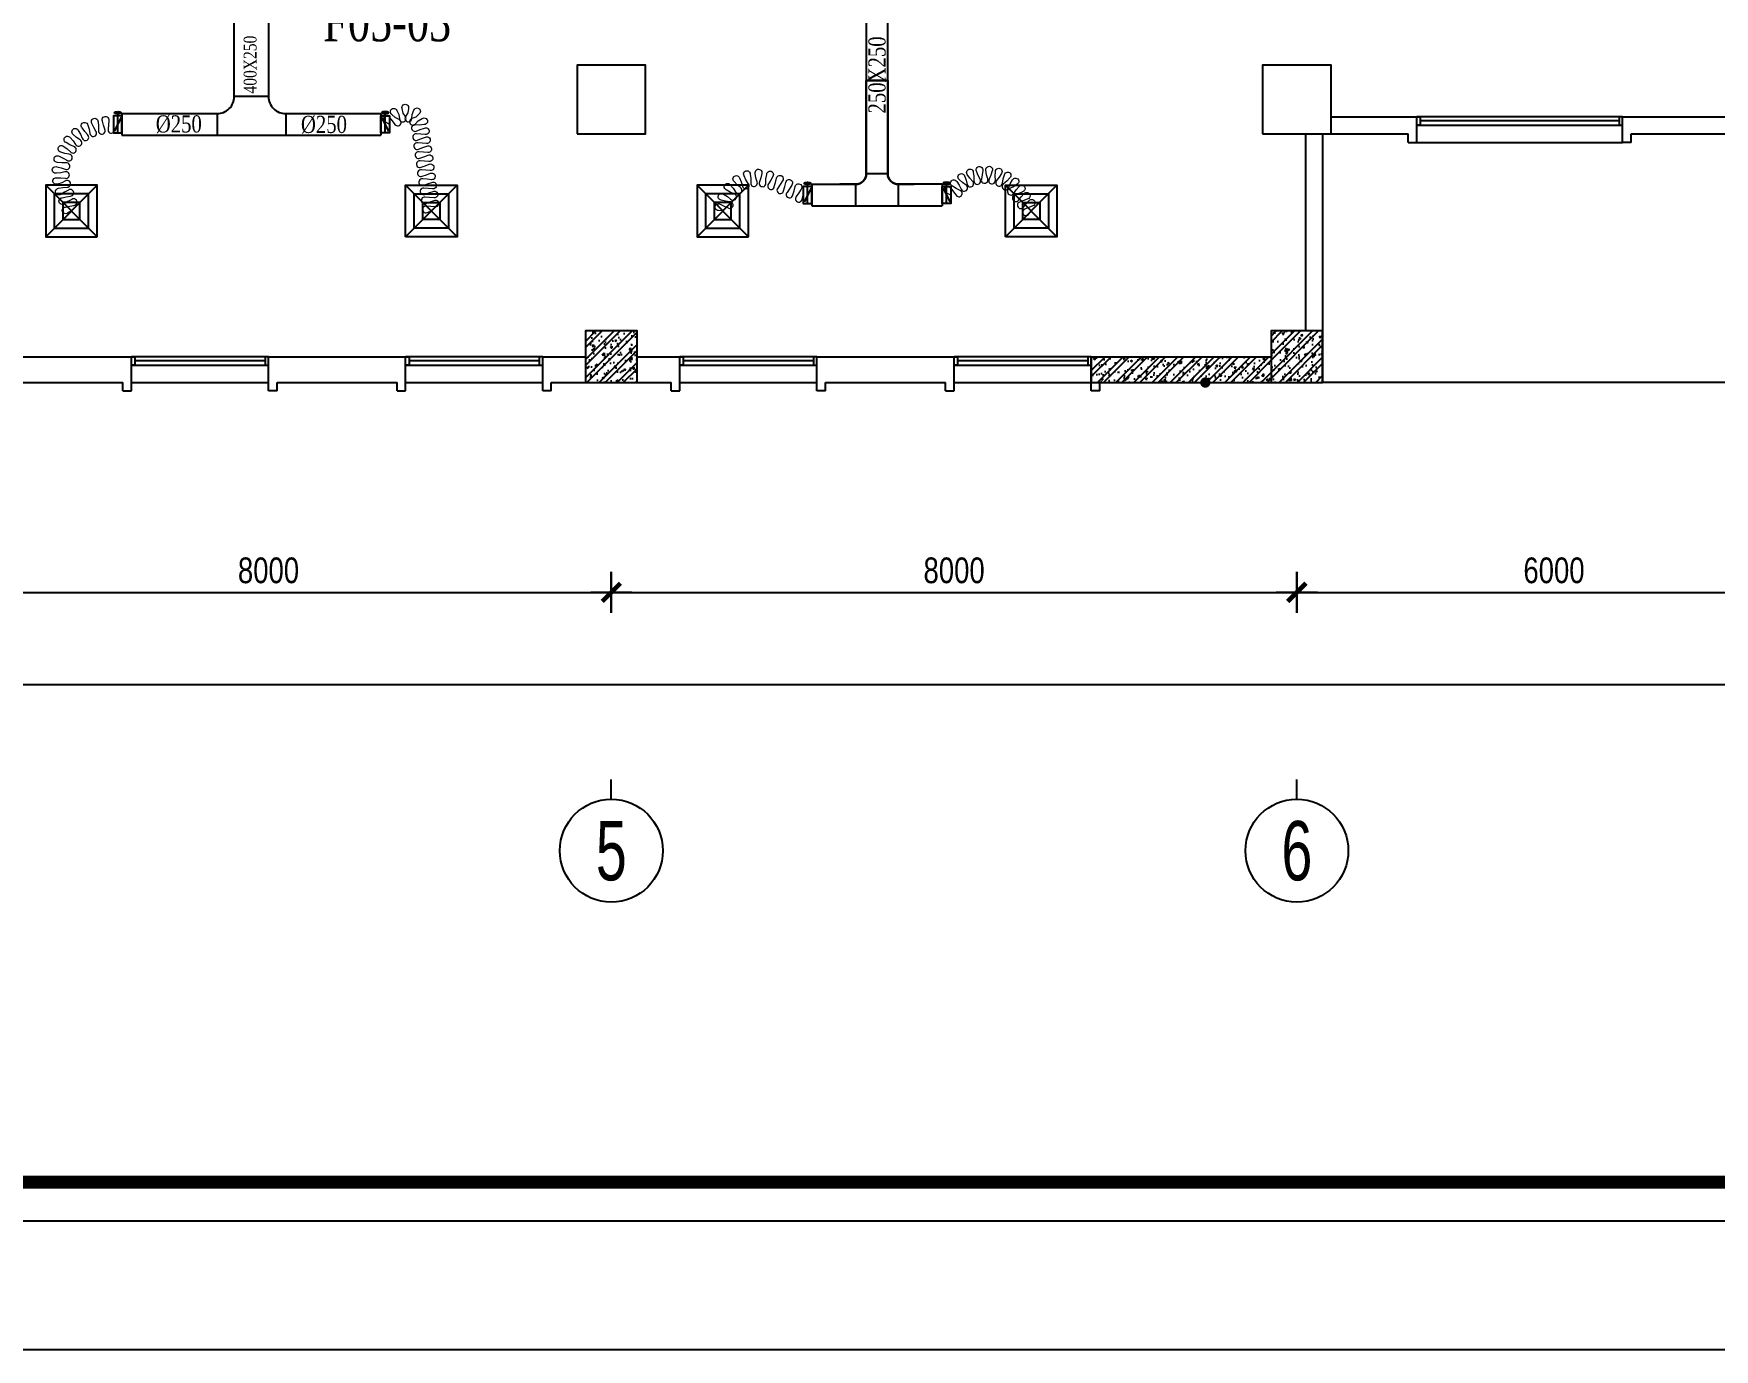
# Model space of a CAD drawing. Header units: metres. Extents: x 352651 to 1421851, y -87441 to -24441.
# Drawn here: x 748041 to 767654, y -87441 to -72090 of the extents above; entities that cross this region are included whole.
import ezdxf
from ezdxf.enums import TextEntityAlignment as Align

# ---------------------------------------------------------------- set-up
doc = ezdxf.new("R2010")
doc.units = ezdxf.units.M
doc.header["$LTSCALE"] = 300
doc.header["$MEASUREMENT"] = 0
doc.header["$PDMODE"] = 2
doc.linetypes.add('DASHED2', pattern=[0.375, 0.25, -0.125])
doc.layers.get('0').update_dxf_attribs({"linetype": 'CONTINUOUS'})
doc.layers.get('Defpoints').update_dxf_attribs({"linetype": 'CONTINUOUS'})
for name, color, linetype in [('0-TEXT', 7, 'CONTINUOUS'), ('0-THAY', 7, 'CONTINUOUS'), ('CUA', 8, 'CONTINUOUS'), ('CUAGIO', 2, 'CONTINUOUS'), ('DIM', 1, 'CONTINUOUS'), ('HATCH', 145, 'CONTINUOUS'), ('KT', 1, 'CONTINUOUS'), ('NOITHAT', 145, 'CONTINUOUS'), ('TEXT', 4, 'CONTINUOUS'), ('THAY', 9, 'CONTINUOUS'), ('TUONG', 7, 'CONTINUOUS'), ('vach', 6, 'CONTINUOUS')]:
    doc.layers.add(name, color=color, linetype=linetype)
doc.layers.add('noi mem', color=5, linetype='BATTING', lineweight=0)
doc.styles.add('CHUKICHTHUOC', font='vnshx.shx', dxfattribs={"width": 0.8, "height": 300, "bigfont": '@extfont2.shx'})
doc.styles.add('CHUTENTRUC', font='VnAvantH.TTF', dxfattribs={"width": 0.8})
doc.styles.add('PHU', font='vntimeh.shx', dxfattribs={"width": 0.8})
doc.styles.add('ROMANS', font='romans.shx', dxfattribs={"width": 0.75, "bigfont": 'romancvn.shx'})
doc.linetypes.add('BATTING', pattern='A,0.0001,-0.1,[134,ltypeshp.shx,S=0.1,R=0,X=-0.1,Y=0],-0.2,[134,ltypeshp.shx,S=0.1,R=180,X=0.1,Y=0],-0.1', length=0.4001)
doc.dimstyles.new('150', dxfattribs={"dimscale": 150, "dimtxt": 2, "dimasz": 0.1, "dimexe": 1, "dimexo": 0, "dimgap": 0.7, "dimtad": 1, "dimdec": 0, "dimzin": 0, "dimdsep": 46, "dimtxsty": 'CHUKICHTHUOC', "dimblk": 'ARR', "dimcen": 0, "dimdle": 1, "dimclrd": 3, "dimclre": 3, "dimclrt": 3, "dimadec": 0, "dimazin": 0, "dimtfac": 1, "dimtdec": 0, "dimtix": 1, "dimtmove": 2, "dimatfit": 3, "dimldrblk": 'ARR', "dimfxl": 1, "dimtolj": 1, "dimtzin": 0, "dimarcsym": 0})
pattern_1 = [(50, (-16858.05, -347750.56), (215.178055, -18.82564), [22.5, -247.5]), (355, (-16858.05, -347750.56), (-41.6254, 225.65764), [18, -198]), (100.4514, (-16840.12, -347752.12), (173.552815, 206.83186), [19.122057, -210.342634]), (46.1842, (-16858.05, -347690.56), (320.172315, -49.655704), [33.75, -371.25]), (96.6356, (-16831.37, -347694.7), (280.39881, 292.23536), [28.68309, -315.5139]), (351.1842, (-16858.05, -347690.56), (280.39858, 292.23558), [27, -297]), (21, (-16828.05, -347705.56), (179.072116, -120.785667), [22.5, -247.5]), (326, (-16828.05, -347705.56), (72.9946, 217.545014), [18, -198]), (71.4514, (-16813.13, -347715.62), (252.06679, 96.75915), [19.122057, -210.342634]), (37.5, (-16858.05, -347750.556), (3.6479566, 99.868156), [0, -195.6, 0, -201, 0, -198.75]), (7.5, (-16858.05, -347750.56), (78.920861, 118.323514), [0, -114.6, 0, -191.1, 0, -75.75]), (327.5, (-16924.95, -347750.556), (160.146731, -6.7664615), [0, -75, 0, -234, 0, -310.5]), (317.5, (-16954.95, -347750.56), (174.95585, 30.031495), [0, -97.5, 0, -155.4, 0, -220.5])]
pattern_2 = [(45, (-16858.05, -347750.56), (-106.066017, 106.066017), []), (45, (-16787.34, -347750.56), (-106.066017, 106.066017), [])]

# ---------------------------------------------------------------- blocks, each defined once
blk = doc.blocks.new('ARR')
at = {"color": 1}
for p, q in [((0, -16), (0, 16)), ((-16, 0), (16, 0))]:
    blk.add_line(p, q, dxfattribs=at)
at = {"color": 3, "const_width": 3.6}
blk.add_lwpolyline([(-7.1, -7.1), (7.1, 7.1)], dxfattribs=at)
blk = doc.blocks.new('*D198')
at = {"layer": 'Defpoints', "color": 0, "transparency": 16777216}
for p in [(754782, -78609), (746782, -78749), (754782, -78749)]:
    blk.add_point(p, dxfattribs=at)
at = {"layer": 'DIM', "color": 3, "lineweight": -2, "transparency": 16777216}
for p, q in [((746782, -78749), (746782, -78459)), ((746797, -78609), (754767, -78609)), ((754782, -78749), (754782, -78459))]:
    blk.add_line(p, q, dxfattribs=at)
at = {"layer": 'DIM', "color": 3, "lineweight": -2, "transparency": 16777216, "xscale": 15, "yscale": 15, "zscale": 15, "rotation": 180}
blk.add_blockref('ARR', (746782, -78609), dxfattribs=at)
at = {"layer": 'DIM', "color": 3, "lineweight": -2, "transparency": 16777216, "xscale": 15, "yscale": 15, "zscale": 15}
blk.add_blockref('ARR', (754782, -78609), dxfattribs=at)
at = {"layer": 'DIM', "color": 3, "transparency": 16777216, "insert": (750782, -78354), "char_height": 300, "attachment_point": 5, "style": 'CHUKICHTHUOC'}
blk.add_mtext('\\A1;8000', dxfattribs=at)
blk = doc.blocks.new('*D199')
at = {"layer": 'Defpoints', "color": 0, "transparency": 16777216}
for p in [(762782, -78609), (754782, -78749), (762782, -78749)]:
    blk.add_point(p, dxfattribs=at)
at = {"layer": 'DIM', "color": 3, "lineweight": -2, "transparency": 16777216}
for p, q in [((754782, -78749), (754782, -78459)), ((754797, -78609), (762767, -78609)), ((762782, -78749), (762782, -78459))]:
    blk.add_line(p, q, dxfattribs=at)
at = {"layer": 'DIM', "color": 3, "lineweight": -2, "transparency": 16777216, "xscale": 15, "yscale": 15, "zscale": 15, "rotation": 180}
blk.add_blockref('ARR', (754782, -78609), dxfattribs=at)
at = {"layer": 'DIM', "color": 3, "lineweight": -2, "transparency": 16777216, "xscale": 15, "yscale": 15, "zscale": 15}
blk.add_blockref('ARR', (762782, -78609), dxfattribs=at)
at = {"layer": 'DIM', "color": 3, "transparency": 16777216, "insert": (758782, -78354), "char_height": 300, "attachment_point": 5, "style": 'CHUKICHTHUOC'}
blk.add_mtext('\\A1;8000', dxfattribs=at)
blk = doc.blocks.new('*D200')
at = {"layer": 'Defpoints', "color": 0, "transparency": 16777216}
for p in [(768782, -78609), (762782, -78749), (768782, -78749)]:
    blk.add_point(p, dxfattribs=at)
at = {"layer": 'DIM', "color": 3, "lineweight": -2, "transparency": 16777216}
for p, q in [((762782, -78749), (762782, -78459)), ((762797, -78609), (768767, -78609)), ((768782, -78749), (768782, -78459))]:
    blk.add_line(p, q, dxfattribs=at)
at = {"layer": 'DIM', "color": 3, "lineweight": -2, "transparency": 16777216, "xscale": 15, "yscale": 15, "zscale": 15, "rotation": 180}
blk.add_blockref('ARR', (762782, -78609), dxfattribs=at)
at = {"layer": 'DIM', "color": 3, "lineweight": -2, "transparency": 16777216, "xscale": 15, "yscale": 15, "zscale": 15}
blk.add_blockref('ARR', (768782, -78609), dxfattribs=at)
at = {"layer": 'DIM', "color": 3, "transparency": 16777216, "insert": (765782, -78354), "char_height": 300, "attachment_point": 5, "style": 'CHUKICHTHUOC'}
blk.add_mtext('\\A1;6000', dxfattribs=at)
blk = doc.blocks.new('*D201')
at = {"layer": 'Defpoints', "color": 0, "transparency": 16777216}
for p in [(724782, -78265), (768782, -78265), (768782, -79683)]:
    blk.add_point(p, dxfattribs=at)
at = {"layer": 'DIM', "color": 3, "lineweight": -2, "transparency": 16777216}
for p, q in [((724782, -78265), (724782, -79833)), ((768782, -78265), (768782, -79833)), ((724797, -79683), (768767, -79683))]:
    blk.add_line(p, q, dxfattribs=at)
at = {"layer": 'DIM', "color": 3, "lineweight": -2, "transparency": 16777216, "xscale": 15, "yscale": 15, "zscale": 15, "rotation": 180}
blk.add_blockref('ARR', (724782, -79683), dxfattribs=at)
at = {"layer": 'DIM', "color": 3, "lineweight": -2, "transparency": 16777216, "xscale": 15, "yscale": 15, "zscale": 15}
blk.add_blockref('ARR', (768782, -79683), dxfattribs=at)
at = {"layer": 'DIM', "color": 3, "transparency": 16777216, "insert": (746782, -79428), "char_height": 300, "attachment_point": 5, "style": 'CHUKICHTHUOC'}
blk.add_mtext('\\A1;44000', dxfattribs=at)
blk = doc.blocks.new('cot1')
at = {"layer": 'vach'}
blk.add_lwpolyline([(-400, -400), (400, -400), (400, 400), (-400, 400)], close=True, dxfattribs=at)
blk = doc.blocks.new('TENTRUC')
at = {"layer": '0-THAY'}
blk.add_line((0, -1.4), (0, -0.4), dxfattribs=at)
blk.add_circle((0, -4), 2.6, dxfattribs=at)
at = {"layer": '0-TEXT', "style": 'CHUTENTRUC', "width": 0.7}
blk.add_attdef('E5', text='', height=3, dxfattribs=at).set_placement((0, -4), align=Align.MIDDLE_CENTER)
blk = doc.blocks.new('SAD')
at = {"layer": 'CUAGIO', "color": 8}
for p, q in [((-300, -300), (300, 300)), ((300, -300), (-300, 300))]:
    blk.add_line(p, q, dxfattribs=at)
at = {"layer": 'CUAGIO'}
blk.add_lwpolyline([(300, -300), (300, 300), (-300, 300), (-300, -300)], close=True, dxfattribs=at)
at = {"layer": 'CUAGIO', "color": 8}
for points in [[(200, -200), (200, 200), (-200, 200), (-200, -200)], [(100, -100), (100, 100), (-100, 100), (-100, -100)]]:
    blk.add_lwpolyline(points, close=True, dxfattribs=at)
blk = doc.blocks.new('1-van gio D200')
at = {"layer": 'CUAGIO'}
h = blk.add_hatch(dxfattribs=at)
h.set_pattern_fill('ANSI31', color=256, scale=100, style=0)
edge = h.paths.add_edge_path()
edge.add_ellipse((486127, -58494), major_axis=(-38.1, 0), ratio=0.310482, start_angle=0, end_angle=360, ccw=False)
for p, q in [((486167, -58437), (486087, -58277)), ((486127, -58257), (486127, -58494))]:
    blk.add_line(p, q, dxfattribs=at)
at = {"layer": 'CUAGIO', "const_width": 3}
for points in [[(486127, -58457), (486177, -58457), (486177, -58257), (486077, -58257), (486077, -58457), (486127, -58457)], [(486167, -58437), (486087, -58277)], [(486127, -58257), (486127, -58494)]]:
    blk.add_lwpolyline(points, dxfattribs=at)
at = {"layer": 'CUAGIO'}
blk.add_lwpolyline([(486177, -58457), (486077, -58457), (486077, -58257), (486177, -58257)], close=True, dxfattribs=at)
at = {"layer": 'CUAGIO', "const_width": 5.35}
blk.add_lwpolyline([(486131, -58357, -1), (486123, -58357, -1)], format="xyb", close=True, dxfattribs=at)
at = {"layer": 'CUAGIO', "extrusion": (0, 0, -1)}
blk.add_ellipse((486127, -58494), major_axis=(-38.1, 0), ratio=0.310482, start_param=-1.570796, end_param=4.712389, dxfattribs=at)

msp = doc.modelspace()

# ---------------------------------------------------------------- hatches: boundary and pattern name
at = {"layer": 'HATCH'}
h = msp.add_hatch(dxfattribs=at)
h.set_pattern_fill('AR-CONC', color=256, scale=30, style=0)
h.set_pattern_definition(pattern_1)
h.paths.add_polyline_path([(762782.1, -75959.6), (762782.1, -75559.6), (762482.1, -75559.6), (762482.1, -75959.6)])
h.paths.add_polyline_path([(763082.1, -75959.6), (763082.1, -75559.6), (762782.1, -75559.6), (762782.1, -75959.6)])
h.paths.add_polyline_path([(762782.1, -75959.6), (762782.1, -76159.6), (763082.1, -76159.6), (763082.1, -75959.6)])
h.paths.add_polyline_path([(762782.1, -76159.6), (762782.1, -75959.6), (762482.1, -75959.6), (762482.1, -76159.6)])
h = msp.add_hatch(dxfattribs=at)
h.set_pattern_fill('AR-CONC', color=256, scale=30, style=0)
h.set_pattern_definition(pattern_1)
h.paths.add_polyline_path([(761684, -76159.6, -0.9423044), (761743.9, -76159.6), (762482.1, -76159.6), (762482.1, -75859.6), (760382.1, -75859.6), (760382.1, -75959.6), (760382.1, -76159.6), (760482.1, -76159.6)])
at = {"layer": 'NOITHAT', "linetype": 'Continuous'}
h = msp.add_hatch(dxfattribs=at)
h.set_pattern_fill('ANSI32,_O', color=256, scale=400)
h.set_pattern_definition([(45, (384884.75, -388850.56), (-106.066017, 106.066017), []), (45, (384955.46, -388850.56), (-106.066017, 106.066017), [])])
h.paths.add_polyline_path([(754782.1, -75959.6), (754782.1, -75559.6), (754482.1, -75559.6), (754482.1, -75959.6)])
h.paths.add_polyline_path([(755082.1, -75959.6), (755082.1, -75559.6), (754782.1, -75559.6), (754782.1, -75959.6)])
h.paths.add_polyline_path([(754782.1, -75959.6), (754782.1, -76159.6), (755082.1, -76159.6), (755082.1, -75959.6)])
h.paths.add_polyline_path([(754782.1, -76159.6), (754782.1, -75959.6), (754482.1, -75959.6), (754482.1, -76159.6)])
h = msp.add_hatch(dxfattribs=at)
h.set_pattern_fill('AR-CONC,_O', color=256, scale=30)
h.set_pattern_definition([(50, (384884.75, -388850.56), (215.178055, -18.82564), [22.5, -247.5]), (355, (384884.75, -388850.56), (-41.6254, 225.65764), [18, -198]), (100.4514, (384902.68, -388852.12), (173.552815, 206.83186), [19.12206, -210.34263]), (46.1842, (384884.75, -388790.56), (320.17231, -49.6557), [33.75, -371.25]), (96.6356, (384911.43, -388794.7), (280.39881, 292.23536), [28.68309, -315.5139]), (351.1842, (384884.75, -388790.56), (280.39858, 292.23558), [27, -297]), (21, (384914.75, -388805.56), (179.072116, -120.78567), [22.5, -247.5]), (326, (384914.75, -388805.56), (72.9946, 217.54501), [18, -198]), (71.4514, (384929.68, -388815.62), (252.06679, 96.75915), [19.12206, -210.34263]), (37.5, (384884.75, -388850.556), (3.647957, 99.868156), [0, -195.6, 0, -201, 0, -198.75]), (7.5, (384884.75, -388850.56), (78.920861, 118.323514), [0, -114.6, 0, -191.1, 0, -75.75]), (327.5, (384817.85, -388850.556), (160.146731, -6.766462), [0, -75, 0, -234, 0, -310.5]), (317.5, (384787.85, -388850.56), (174.95585, 30.031495), [0, -97.5, 0, -155.4, 0, -220.5])])
h.paths.add_polyline_path([(754782.1, -75959.6), (754782.1, -75559.6), (754482.1, -75559.6), (754482.1, -75959.6)])
h.paths.add_polyline_path([(755082.1, -75959.6), (755082.1, -75559.6), (754782.1, -75559.6), (754782.1, -75959.6)])
h.paths.add_polyline_path([(754782.1, -75959.6), (754782.1, -76159.6), (755082.1, -76159.6), (755082.1, -75959.6)])
h.paths.add_polyline_path([(754782.1, -76159.6), (754782.1, -75959.6), (754482.1, -75959.6), (754482.1, -76159.6)])
h = msp.add_hatch(dxfattribs=at)
h.set_pattern_fill('ANSI32,_O', color=256, scale=400)
h.set_pattern_definition(pattern_2)
h.paths.add_polyline_path([(762782.1, -75959.6), (762782.1, -75559.6), (762482.1, -75559.6), (762482.1, -75959.6)])
h.paths.add_polyline_path([(763082.1, -75959.6), (763082.1, -75559.6), (762782.1, -75559.6), (762782.1, -75959.6)])
h.paths.add_polyline_path([(762782.1, -75959.6), (762782.1, -76159.6), (763082.1, -76159.6), (763082.1, -75959.6)])
h.paths.add_polyline_path([(762782.1, -76159.6), (762782.1, -75959.6), (762482.1, -75959.6), (762482.1, -76159.6)])
h = msp.add_hatch(dxfattribs=at)
h.set_pattern_fill('ANSI32,_O', color=256, scale=400)
h.set_pattern_definition(pattern_2)
h.paths.add_polyline_path([(761684, -76159.6, -0.9423044), (761743.9, -76159.6), (762482.1, -76159.6), (762482.1, -75859.6), (760382.1, -75859.6), (760382.1, -75959.6), (760382.1, -76159.6), (760482.1, -76159.6)])

# ---------------------------------------------------------------- linework, layer by layer
for const_width in [150, 51.9]:
    msp.add_lwpolyline([(714000.9, -85490.5), (796200.9, -85490.5), (796200.9, -26390.5), (714000.9, -26390.5)], close=True, dxfattribs=dict(const_width=const_width))
at = {"layer": 'CUA', "linetype": 'Continuous'}
for p, q in [((766582.1, -73059.6), (764182.1, -73059.6)), ((766542.1, -73109.6), (764222.1, -73109.6)), ((764182.1, -73159.6), (766582.1, -73159.6)), ((750782.1, -75859.6), (749182.1, -75859.6)), ((753982.1, -75859.6), (752382.1, -75859.6)), ((757182.1, -75859.6), (755582.1, -75859.6)), ((760382.1, -75859.6), (758782.1, -75859.6)), ((749182.1, -75959.6), (750782.1, -75959.6)), ((750742.1, -75909.6), (749222.1, -75909.6)), ((752382.1, -75959.6), (753982.1, -75959.6)), ((753942.1, -75909.6), (752422.1, -75909.6)), ((755582.1, -75959.6), (757182.1, -75959.6)), ((757142.1, -75909.6), (755622.1, -75909.6)), ((758782.1, -75959.6), (760382.1, -75959.6)), ((760342.1, -75909.6), (758822.1, -75909.6))]:
    msp.add_line(p, q, dxfattribs=at)
for points in [[(764182.1, -73059.6), (764222.1, -73059.6), (764222.1, -73159.6), (764182.1, -73159.6)], [(766582.1, -73059.6), (766542.1, -73059.6), (766542.1, -73159.6), (766582.1, -73159.6)], [(749182.1, -75859.6), (749222.1, -75859.6), (749222.1, -75959.6), (749182.1, -75959.6)], [(750782.1, -75859.6), (750742.1, -75859.6), (750742.1, -75959.6), (750782.1, -75959.6)], [(752382.1, -75859.6), (752422.1, -75859.6), (752422.1, -75959.6), (752382.1, -75959.6)], [(753982.1, -75859.6), (753942.1, -75859.6), (753942.1, -75959.6), (753982.1, -75959.6)], [(755582.1, -75859.6), (755622.1, -75859.6), (755622.1, -75959.6), (755582.1, -75959.6)], [(757182.1, -75859.6), (757142.1, -75859.6), (757142.1, -75959.6), (757182.1, -75959.6)], [(758782.1, -75859.6), (758822.1, -75859.6), (758822.1, -75959.6), (758782.1, -75959.6)], [(760382.1, -75859.6), (760342.1, -75859.6), (760342.1, -75959.6), (760382.1, -75959.6)]]:
    msp.add_lwpolyline(points, close=True, dxfattribs=at)
at = {"layer": 'CUAGIO'}
for p, q in [((750782.1, -72824.2), (750382.1, -72824.2)), ((749072, -73024.2), (749072, -73274.2)), ((750182.1, -73024.2), (750182.1, -73274.2)), ((750982.3, -73024.2), (750982.3, -73274.2)), ((752092.3, -73024.2), (752092.3, -73274.2)), ((757757.5, -73723.4), (758007.5, -73723.4)), ((757122.5, -73848.4), (757122.5, -74098.4)), ((757632.5, -73848.4), (757632.5, -74098.4)), ((758132.5, -74098.4), (758132.5, -73848.4)), ((758642.5, -73848.4), (758642.5, -74098.4))]:
    msp.add_line(p, q, dxfattribs=at)
at = {"layer": 'CUAGIO', "ltscale": 1.5}
for p, q in [((749072, -73274.2), (752092.3, -73274.2)), ((757122.5, -74098.4), (758642.5, -74098.4))]:
    msp.add_line(p, q, dxfattribs=at)
at = {"layer": 'CUAGIO'}
msp.add_lwpolyline([(757757.5, -71528.4), (757757.5, -72638.4), (758007.5, -72638.4), (758007.5, -71528.4)], close=True, dxfattribs=at)
for points in [[(749072, -73024.2), (750182.1, -73024.2, 0.4142136), (750382.1, -72824.2), (750382.1, -71904.2), (750782.1, -71904.2), (750782.1, -72824.2, 0.4142136), (750982.1, -73024.2), (752092.3, -73024.2)], [(757122.5, -73848.4), (757632.5, -73848.4, 0.4142136), (757757.5, -73723.4), (757757.5, -72638.4), (758007.5, -72638.4), (758007.5, -73723.4, 0.4142136), (758132.5, -73848.4), (758317.5, -73848.4)], [(758642.5, -73848.4), (758132.5, -73848.4, -0.4142136), (758007.5, -73723.4), (758007.5, -72638.4), (757757.5, -72638.4), (757757.5, -73723.4, -0.4142136), (757632.5, -73848.4), (757447.5, -73848.4)]]:
    msp.add_lwpolyline(points, format="xyb", dxfattribs=at)
at = {"layer": 'Defpoints', "linetype": 'DASHED2'}
msp.add_lwpolyline([(709050.9, -87440.5), (798150.9, -87440.5), (798150.9, -24440.5), (709050.9, -24440.5)], close=True, dxfattribs=at)
msp.add_lwpolyline([(709050.9, -87440.5), (798150.9, -87440.5), (798150.9, -24440.5), (709050.9, -24440.5)], close=True, dxfattribs=at)
at = {"layer": 'HATCH', "linetype": 'ByBlock'}
msp.add_lwpolyline([(713550.9, -85940.5), (796650.9, -85940.5), (796650.9, -25940.5), (713550.9, -25940.5)], close=True, dxfattribs=at)
at = {"layer": 'noi mem', "linetype": 'ByBlock', "ltscale": 1.5}
for points in [[(752192.3, -73149.2), (752147.1, -73125.2, -1.3333333), (752195.6, -73068), (752226.7, -73108.6), (752257.7, -73149.3, 1.3333333), (752306.3, -73092.1), (752261.2, -73068.1), (752220.3, -73033.9, -1.3333333), (752279.3, -72987.5), (752302.9, -73035.3), (752308.7, -73084, 1.3333333), (752379.3, -73058.8), (752352.8, -73017.4), (752340.8, -72965.5, -1.3333333), (752415.8, -72964), (752405.8, -73016.3), (752381, -73058.7, 1.3333333), (752452.6, -73081.1), (752456.4, -73032.2), (752478.1, -72983.5, -1.3333333), (752538.8, -73027.5), (752499.4, -73063.3), (752454, -73082.2, 1.3333333), (752497.7, -73143.2), (752530.2, -73106.4), (752576.8, -73080.6, -1.3333333), (752598.8, -73152.3), (752545.7, -73157.1), (752494.7, -73153.1, 1.3333333), (752504.8, -73227.4), (752552.9, -73209.9), (752601, -73192.3, -1.3333333), (752611.1, -73266.6), (752560.1, -73262.6), (752509.1, -73258.6, 1.3333333), (752519.2, -73332.9), (752567.3, -73315.4), (752615.3, -73297.9, -1.3333333), (752625.4, -73372.2), (752574.4, -73368.1), (752523.4, -73364.1, 1.3333333), (752533.5, -73438.4), (752581.6, -73420.9), (752629.7, -73403.4, -1.3333333), (752639.8, -73477.7), (752588.8, -73473.7), (752537.8, -73469.6, 1.3333333), (752547.9, -73543.9), (752596, -73526.4), (752644.1, -73508.9, -1.3333333), (752654.2, -73583.2), (752603.2, -73579.2), (752552.1, -73575.2, 1.3333333), (752562.3, -73649.5), (752610.3, -73631.9), (752658.4, -73614.4, -1.3333333), (752668.5, -73688.7), (752617.5, -73684.7), (752566.5, -73680.7, 1.3333333), (752576.6, -73755), (752624.7, -73737.5), (752672.8, -73720, -1.3333333), (752682.9, -73794.3), (752631.9, -73790.2), (752580.9, -73786.2, 1.3333333), (752591, -73860.5), (752639.1, -73843), (752687.1, -73825.5, -1.3333333), (752697.2, -73899.8), (752646.2, -73895.8), (752595.2, -73891.7, 1.3333333), (752605.3, -73966), (752653.4, -73948.5), (752701.5, -73931, -1.3333333), (752711.6, -74005.3), (752660.6, -74001.3), (752609.6, -73997.2, 1.3333333), (752619.7, -74071.6), (752667.8, -74054), (752715.9, -74036.5, -1.3333333), (752726, -74110.8), (752675, -74106.8), (752623.9, -74102.8, 1.3333333), (752634.1, -74177.1), (752682.1, -74159.6)], [(748482.1, -74159.6), (748438.1, -74184.6, -1.3333333), (748412.3, -74114.2), (748462.2, -74104.9), (748512, -74095.6, 1.3333333), (748486.3, -74025.2), (748442.2, -74050.2), (748398.1, -74075.3, -1.3333333), (748372.4, -74004.9), (748422.2, -73995.6), (748472.1, -73986.3, 1.3333333), (748446.3, -73915.9), (748402.2, -73940.9), (748357.5, -73965.6, -1.3333333), (748332.6, -73894.8), (748382.9, -73886), (748432.7, -73882, 1.3333333), (748414.2, -73809.4), (748368.6, -73829.7), (748319.6, -73845.4, -1.3333333), (748308.7, -73771.2), (748360.1, -73772.1), (748409.7, -73778.4, 1.3333333), (748406.4, -73703.5), (748357.6, -73714), (748306.4, -73719.3, -1.3333333), (748311, -73644.5), (748361.1, -73655.9), (748408.3, -73672.3, 1.3333333), (748420.6, -73598.3), (748370.6, -73598.5), (748319.4, -73593.2, -1.3333333), (748339.3, -73520.9), (748386, -73542.4), (748428.8, -73568.1, 1.3333333), (748456, -73498.2), (748407, -73488.2), (748358, -73472.5, -1.3333333), (748392.3, -73405.8), (748433.6, -73436.4), (748470.3, -73470.4, 1.3333333), (748511.2, -73407.5), (748465.3, -73387.7), (748420.6, -73362.3, -1.3333333), (748467.8, -73304), (748501.9, -73342.5), (748530.9, -73383.2, 1.3333333), (748583.8, -73330.1), (748543, -73301.3), (748504.4, -73267.3, -1.3333333), (748562.6, -73219.9), (748588.1, -73264.5), (748608.1, -73310.3, 1.3333333), (748670.8, -73269.2), (748636.8, -73232.7), (748606, -73191.4, -1.3333333), (748672.6, -73157), (748688.4, -73205.9), (748698.6, -73254.9, 1.3333333), (748768.4, -73227.5), (748742.6, -73184.7), (748720.9, -73138.1, -1.3333333), (748793.2, -73118), (748798.7, -73169.2), (748798.5, -73219.1, 1.3333333), (748872.5, -73206.7), (748856, -73159.5), (748843.1, -73110.4, -1.3333333), (748917.8, -73103.6), (748914, -73154.3), (748909.9, -73204.8, 1.3333333), (748984.6, -73198.3), (748972, -73149.2)], [(756082.1, -74159.6), (756031.9, -74153.8, -1.3333333), (756051.8, -74081.5), (756097.9, -74102.3), (756143.7, -74123.3, 1.3333333), (756164.2, -74051.2), (756114.1, -74045.1), (756063.9, -74032.8, -1.3333333), (756092.5, -73963.5), (756136.8, -73990.2), (756174.7, -74022, 1.3333333), (756213.3, -73957.7), (756167.4, -73939.3), (756123, -73912.7, -1.3333333), (756170.8, -73854.9), (756205.2, -73893.5), (756232, -73935.1, 1.3333333), (756287.9, -73885.1), (756249.5, -73853.9), (756214.9, -73815.4, -1.3333333), (756277.6, -73774.3), (756299.1, -73821.3), (756312.4, -73869, 1.3333333), (756380.6, -73837.6), (756353.1, -73796.5), (756331.4, -73749.5, -1.3333333), (756403.5, -73728.7), (756410.1, -73780), (756408.8, -73829.5, 1.3333333), (756483.2, -73819.7), (756469, -73772.2), (756462.2, -73721, -1.3333333), (756537.1, -73722.4), (756528.4, -73773.3), (756512.5, -73820.2, 1.3333333), (756586.5, -73832.8), (756586.9, -73783.3), (756595.5, -73732.3, -1.3333333), (756666.8, -73755.7), (756643.4, -73801.8), (756615.8, -73844.2, 1.3333333), (756684.3, -73874.9), (756697.6, -73826.2), (756711.1, -73777.4, -1.3333333), (756779.5, -73808.4), (756751.7, -73850.7), (756724, -73893, 1.3333333), (756792.3, -73924), (756805.9, -73875.2), (756819.4, -73826.5, -1.3333333), (756887.8, -73857.4), (756860, -73899.8), (756832.3, -73942.1, 1.3333333), (756900.6, -73973.1), (756914.2, -73924.3), (756927.7, -73875.6, -1.3333333), (756996, -73906.5), (756968.3, -73948.8), (756940.6, -73991.2, 1.3333333), (757008.9, -74022.1), (757022.5, -73973.4)], [(758742.5, -73973.4), (758696.2, -73950.8, -1.3333333), (758744.4, -73893.3), (758774.7, -73934.9), (758805.1, -73976.5, 1.3333333), (758853.3, -73919), (758807, -73896.4), (758761.6, -73870.7, -1.3333333), (758812.9, -73816), (758841.4, -73859.8), (758863.8, -73905.4, 1.3333333), (758921, -73856.8), (758879.7, -73827.3), (758841.1, -73792.1, -1.3333333), (758903.3, -73750.3), (758921.3, -73799.3), (758933.1, -73848.7, 1.3333333), (758999.6, -73814.2), (758965.9, -73776.1), (758936.1, -73733.3, -1.3333333), (759006.1, -73706.3), (759012.7, -73758.1), (759013.2, -73808.9, 1.3333333), (759085.7, -73790), (759061.3, -73745.5), (759041.8, -73697, -1.3333333), (759116.1, -73686.4), (759111, -73738.3), (759100.1, -73788, 1.3333333), (759175.1, -73785.7), (759161.2, -73736.8), (759153, -73685.3, -1.3333333), (759227.8, -73691.4), (759211.2, -73740.9), (759189.6, -73786.9, 1.3333333), (759263.2, -73801.4), (759260.5, -73750.6), (759264, -73698.5, -1.3333333), (759335.5, -73721.2), (759308.4, -73765.8), (759277, -73805.8, 1.3333333), (759345.5, -73836.3), (759354.2, -73786.2), (759369.2, -73736.2, -1.3333333), (759433.9, -73774.2), (759397.5, -73811.6), (759358, -73843.6, 1.3333333), (759418, -73888.6), (759437.7, -73841.7), (759463.5, -73796.3, -1.3333333), (759518, -73847.8), (759474.2, -73876.2), (759428.6, -73898.6, 1.3333333), (759477.1, -73955.8), (759506.7, -73914.5), (759540.1, -73875.2, -1.3333333), (759583.9, -73936.1), (759536, -73955.3), (759488.2, -73974.3, 1.3333333), (759531.8, -74035.3), (759565.2, -73996.1), (759598.7, -73957, -1.3333333), (759642.3, -74018), (759594.5, -74037), (759546.6, -74056, 1.3333333), (759590.2, -74117), (759623.7, -74077.8), (759657.2, -74038.7, -1.3333333), (759700.8, -74099.7), (759652.9, -74118.7), (759605, -74137.7, 1.3333333), (759648.7, -74198.7), (759682.1, -74159.6)]]:
    msp.add_lwpolyline(points, format="xyb", dxfattribs=at)
at = {"layer": 'THAY', "linetype": 'Continuous'}
for p, q in [((764182.1, -73359.6), (766582.1, -73359.6)), ((749182.1, -76159.6), (750782.1, -76159.6)), ((752382.1, -76159.6), (753982.1, -76159.6)), ((755582.1, -76159.6), (757182.1, -76159.6)), ((758782.1, -76159.6), (760382.1, -76159.6))]:
    msp.add_line(p, q, dxfattribs=at)
at = {"layer": 'THAY'}
msp.add_line((769082.1, -76159.6), (763082.1, -76159.6), dxfattribs=at)
at = {"layer": 'THAY', "linetype": 'ByBlock'}
msp.add_lwpolyline([(713550.9, -85940.5), (796650.9, -85940.5), (796650.9, -25940.5), (713550.9, -25940.5)], close=True, dxfattribs=at)
at = {"layer": 'THAY', "linetype": 'Continuous', "const_width": 60}
msp.add_lwpolyline([(761743.9, -76161.3, -1), (761683.9, -76161.3, -1)], format="xyb", close=True, dxfattribs=at)
at = {"layer": 'TUONG'}
for p, q in [((763182.1, -73059.6), (764182.1, -73059.6)), ((764182.1, -73359.6), (764182.1, -73059.6)), ((766582.1, -73059.6), (768482.1, -73059.6)), ((766582.1, -73359.6), (766582.1, -73059.6)), ((762882.1, -73259.6), (762882.1, -75559.6)), ((763082.1, -73259.6), (763082.1, -76159.6)), ((763082.1, -73259.6), (764082.1, -73259.6)), ((764082.1, -73359.6), (764082.1, -73259.6)), ((766682.1, -73259.6), (769082.1, -73259.6)), ((766682.1, -73359.6), (766682.1, -73259.6)), ((764082.1, -73359.6), (764182.1, -73359.6)), ((766682.1, -73359.6), (766582.1, -73359.6)), ((746482.1, -75859.6), (749182.1, -75859.6)), ((749182.1, -76259.6), (749182.1, -75859.6)), ((750782.1, -76259.6), (750782.1, -75859.6)), ((750782.1, -75859.6), (752382.1, -75859.6)), ((752382.1, -76259.6), (752382.1, -75859.6)), ((753982.1, -76259.6), (753982.1, -75859.6)), ((753982.1, -75859.6), (754482.1, -75859.6)), ((755082.1, -75859.6), (755582.1, -75859.6)), ((755582.1, -76259.6), (755582.1, -75859.6)), ((757182.1, -75859.6), (758782.1, -75859.6)), ((757182.1, -76259.6), (757182.1, -75859.6)), ((758782.1, -76259.6), (758782.1, -75859.6)), ((760382.1, -76259.6), (760382.1, -75859.6)), ((746482.1, -76159.6), (749082.1, -76159.6)), ((749082.1, -76259.6), (749082.1, -76159.6)), ((749082.1, -76259.6), (749182.1, -76259.6)), ((750882.1, -76259.6), (750782.1, -76259.6)), ((750882.1, -76159.6), (752282.1, -76159.6)), ((750882.1, -76259.6), (750882.1, -76159.6)), ((752282.1, -76259.6), (752282.1, -76159.6)), ((752282.1, -76259.6), (752382.1, -76259.6)), ((754082.1, -76259.6), (753982.1, -76259.6)), ((754082.1, -76159.6), (755482.1, -76159.6)), ((754082.1, -76259.6), (754082.1, -76159.6)), ((755482.1, -76259.6), (755482.1, -76159.6)), ((755482.1, -76259.6), (755582.1, -76259.6)), ((757282.1, -76259.6), (757182.1, -76259.6)), ((757282.1, -76159.6), (758682.1, -76159.6)), ((757282.1, -76259.6), (757282.1, -76159.6)), ((758682.1, -76259.6), (758682.1, -76159.6)), ((758682.1, -76259.6), (758782.1, -76259.6)), ((760482.1, -76259.6), (760382.1, -76259.6)), ((760482.1, -76259.6), (760482.1, -76159.6))]:
    msp.add_line(p, q, dxfattribs=at)
msp.add_lwpolyline([(709050.9, -87440.5), (798150.9, -87440.5), (798150.9, -24440.5), (709050.9, -24440.5)], close=True, dxfattribs=at)
at = {"layer": 'vach'}
for p, q in [((760382.1, -75859.6), (762482.1, -75859.6)), ((760382.1, -75859.6), (760382.1, -76159.6)), ((760382.1, -75859.6), (762482.1, -75859.6)), ((760382.1, -76159.6), (760482.1, -76159.6)), ((760482.1, -76159.6), (762482.1, -76159.6))]:
    msp.add_line(p, q, dxfattribs=at)
for points in [[(754482.1, -76159.6), (755082.1, -76159.6), (755082.1, -75559.6), (754482.1, -75559.6)], [(762482.1, -76159.6), (763082.1, -76159.6), (763082.1, -75559.6), (762482.1, -75559.6)]]:
    msp.add_lwpolyline(points, close=True, dxfattribs=at)

# ---------------------------------------------------------------- block references
at = {"layer": 'CUAGIO', "xscale": -1, "rotation": 180}
for p in [(262894.9, -131506.6), (270945.4, -132330.8)]:
    msp.add_blockref('1-van gio D200', p, dxfattribs=at)
at = {"layer": 'CUAGIO', "rotation": 180}
for p in [(1238269.3, -131506.6), (1244819.5, -132330.8)]:
    msp.add_blockref('1-van gio D200', p, dxfattribs=at)
at = {"layer": 'CUAGIO'}
for p in [(748482.1, -74159.6), (756082.1, -74159.6)]:
    msp.add_blockref('SAD', p, dxfattribs=at)
at = {"layer": 'CUAGIO', "xscale": -1}
for p in [(752682.1, -74159.6), (759682.1, -74159.6)]:
    msp.add_blockref('SAD', p, dxfattribs=at)
at = {"layer": 'TEXT', "xscale": 230.7692307693651, "yscale": 230.7692307692487, "zscale": 230.7692307692666}
for p, values in [((754782.1, -80699.4), {'E5': '5'}), ((762782.1, -80699.4), {'E5': '6'})]:
    msp.add_blockref('TENTRUC', p, dxfattribs=at).add_auto_attribs(values)
at = {"layer": 'vach'}
for p in [(754782.1, -72859.6), (762782.1, -72859.6)]:
    msp.add_blockref('cot1', p, dxfattribs=at)

# ---------------------------------------------------------------- texts
at = {"layer": 'CUAGIO', "color": 2, "rotation": 90, "style": 'PHU'}
for s, insert, char_height, width, attachment_point in [('400x250', (750644.3, -72789.1), 150, 1487.132, 7), ('250x250', (757782.2, -72122.8), 200, 788.836, 3)]:
    msp.add_mtext(s, dxfattribs=dict(at, insert=insert, char_height=char_height, width=width, attachment_point=attachment_point))
at = {"layer": 'CUAGIO', "color": 2, "char_height": 200, "width": 931.778, "style": 'PHU'}
for insert, attachment_point in [((750003.7, -73043.7), 3), ((751160.5, -73049.4), 1)]:
    msp.add_mtext('%%C250', dxfattribs=dict(at, insert=insert, attachment_point=attachment_point))
at = {"layer": 'KT', "ltscale": 1.5, "insert": (751420.3, -71723.4), "char_height": 456.096, "width": 2517.297, "attachment_point": 1, "style": 'ROMANS'}
msp.add_mtext('{\\fTimes New Roman|b0|i0|c0|p18;F05-03}', dxfattribs=at)

# ---------------------------------------------------------------- dimensions: what is measured, and where the dimension line sits
at = {"layer": 'DIM'}
for base, p1, p2, picture, middle in [((754782.1, -78609.2), (746782.1, -78748.6), (754782.1, -78748.6), '*D198', (750782.1, -78354.2)), ((762782.1, -78609.2), (754782.1, -78748.6), (762782.1, -78748.6), '*D199', (758782.1, -78354.2)), ((768782.1, -78609.2), (762782.1, -78748.6), (768782.1, -78748.6), '*D200', (765782.1, -78354.2)), ((768782.1, -79682.9), (724782.1, -78264.9), (768782.1, -78264.9), '*D201', (746782.1, -79427.9))]:
    dim = msp.add_linear_dim(base=base, p1=p1, p2=p2, dimstyle='150', dxfattribs=at)
    dim.commit()
    dim.dimension.update_dxf_attribs({"geometry": picture, "text_midpoint": middle})

doc.saveas('drawing.dxf')
